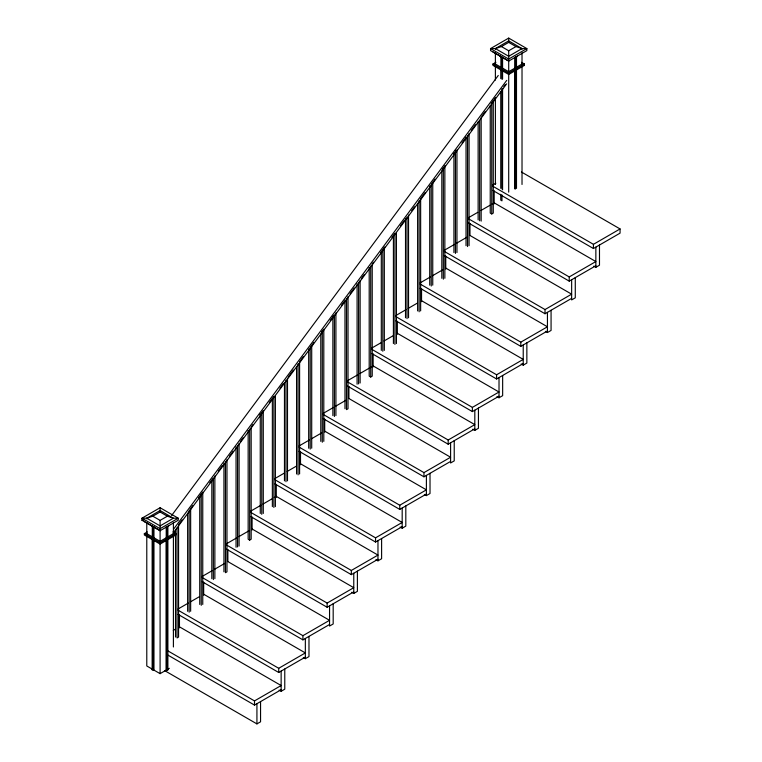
<?xml version="1.0" encoding="UTF-8"?>
<svg xmlns="http://www.w3.org/2000/svg" width="762" height="762" viewBox="0 0 762 762"><rect width="100%" height="100%" fill="white"/><g stroke="black" fill="none" stroke-linecap="round" stroke-linejoin="round"><path stroke-width="1.14" d="M166.821 538.143L166.83 527.171L167.888 526.552L167.888 537.534L166.821 538.143L166.221 537.801L166.221 527.056L166.83 527.171M515.436 68.513L515.436 57.541L516.503 56.921L516.493 67.904L515.436 68.513L514.826 68.17L514.826 57.426L515.436 57.541M171.612 515.522L498.253 75.476M173.707 528.999L506.73 80.372M178.594 524.713L182.137 519.941M189.929 509.435L192.767 505.616M198.434 497.986L202.682 492.252M209.769 482.708L212.608 478.888M218.275 471.259L222.523 465.525M229.61 455.981L233.153 451.209M240.24 441.665L243.078 437.845M251.574 426.396L252.994 424.482M260.08 414.938L262.909 411.118M269.291 402.527L273.539 396.802M279.921 388.21L283.464 383.438M288.417 376.752L293.38 370.075M299.761 361.483L303.305 356.711M310.391 347.167L313.934 342.395M321.726 331.889L323.145 329.984M330.222 320.44L333.766 315.668M341.567 305.162L344.395 301.352M350.063 293.713L354.32 287.988M361.407 278.435L364.236 274.625M372.027 264.119L373.447 262.214M380.533 252.67L384.781 246.936M391.868 237.392L394.706 233.572M400.374 225.943L404.622 220.208M411.709 210.664L414.547 206.845M420.214 199.215L425.177 192.529M431.549 183.937L435.092 179.165M442.179 169.621L445.018 165.802M453.514 154.353L454.933 152.438M462.02 142.894L465.563 138.122M471.23 130.483L475.478 124.758M481.86 116.167L485.404 111.395M491.071 103.756L495.319 98.031M503.825 86.582L505.244 84.668M173.631 532.467L506.654 83.83M508.702 38.1L490.547 48.587L490.547 50.597L508.702 61.074L526.856 50.597L526.856 48.587L508.702 38.1L508.702 42.377L501.444 46.568L495.386 48.587L490.547 48.587L508.702 59.065L526.856 48.587L522.018 48.587L515.969 46.568L508.702 42.377M495.386 49.254L495.386 48.587L508.702 40.891L522.018 48.587L522.018 49.254M501.444 46.568L508.702 50.759L515.969 46.568M495.919 62.313L492.966 64.018L492.966 65.361L508.702 74.447L524.437 65.361L524.437 64.018L521.484 62.313M522.018 48.587L508.702 56.274L495.386 48.587M514.826 57.426L514.683 57.521A1.886 1.095 60 0 0 515.903 56.883M500.91 67.904L502.577 68.17L502.577 57.426L500.91 56.921L500.91 67.904L501.52 67.561M492.785 185.023L495.852 183.251M468.573 217.637L477.793 212.322M480.86 210.541L490.08 205.226M492.128 204.035L494.176 202.854L595.855 261.557L569.224 276.93L468.573 218.827M490.242 105.613L490.242 213.074L491.757 213.951L493.271 213.074L493.271 100.889M444.36 250.25L454.609 244.335M456.657 243.154L466.896 237.239M420.157 282.864L430.397 276.949M432.445 275.768L442.684 269.853M395.945 315.478L406.184 309.562M408.232 308.381L417.452 303.057M371.732 348.091L380.952 342.767M384.029 340.995L393.24 335.671M347.529 380.705L357.769 374.79M359.816 373.609L373.132 365.922L474.812 424.625L448.18 439.998L347.529 381.886M492.785 186.214L593.436 244.326L620.068 228.943L620.068 233.143L593.436 248.517L492.785 190.405M369.199 267.5L369.199 376.142L370.713 377.019L372.227 376.142L372.227 265.138M323.317 413.318L333.556 407.403M335.604 406.222L345.853 400.307M160.096 507.73L141.932 518.217L141.932 520.227L160.096 530.714L178.251 520.227L178.251 518.217L160.096 507.73L160.096 512.007L152.829 516.198L146.78 518.217L141.932 518.217L160.096 528.695L178.251 518.217L173.403 518.217L167.354 516.198L160.096 512.007M146.78 518.217L160.096 510.53L173.403 518.217L160.096 525.904L146.78 518.217L146.78 518.884M468.573 223.018L569.224 281.13L595.855 265.757M593.798 266.128L595.855 267.319L599.484 265.214L599.484 245.021M152.829 516.198L160.096 520.389L167.354 516.198M147.304 531.943L144.351 533.648L144.351 534.991L160.096 544.078L175.832 534.991L175.832 533.648L172.879 531.943M299.104 445.932L309.353 440.017M311.401 438.836L321.64 432.921M166.221 527.056L166.068 527.152A1.886 1.095 60 0 0 167.288 526.513L167.43 526.361A1.886 1.095 60 0 0 168.65 525.732M444.37 251.441L545.021 309.543L571.643 294.17L469.973 235.468M154.115 527.133A1.886 1.095 -60 0 1 152.895 526.513L152.295 526.552L152.295 537.534L152.905 537.191M152.295 537.534L153.962 537.801L153.962 527.056L152.295 526.552M444.37 255.632L545.021 313.744L571.643 298.371M274.901 478.546L284.121 473.221M287.188 471.449L296.408 466.125M420.157 284.055L520.808 342.157L547.44 326.784L445.76 268.081M420.157 288.246L520.808 346.358L547.44 330.984M545.382 331.356L547.44 332.537L551.069 330.441L551.069 310.248M250.688 511.159L260.928 505.244M262.985 504.063L272.196 498.739M274.244 497.557L276.292 496.376L377.971 555.079L351.339 570.452L250.688 512.34M395.945 316.668L496.595 374.771L523.227 359.397L421.548 300.695M395.945 320.859L496.595 378.971L523.227 363.588M521.17 363.969L523.227 365.15L526.856 363.055L526.856 342.862M226.485 543.773L236.725 537.858M238.773 536.677L249.012 530.762M371.742 349.282L472.392 407.384L499.015 392.011L397.345 333.308M248.155 430.559L248.155 539.21L249.669 540.087L251.174 539.21L251.174 427.025M371.742 353.473L472.392 411.585L499.015 396.202M496.967 396.583L499.015 397.764L502.653 395.668L502.653 375.476M202.273 576.386L212.512 570.471M214.56 569.29L224.809 563.375M347.529 386.086L448.18 444.198L474.812 428.815M472.754 429.197L474.812 430.378L478.441 428.282L478.441 408.089M178.06 609L188.309 603.085M190.357 601.904L199.568 596.579M323.317 414.499L423.967 472.611L450.599 457.238L348.92 398.536M323.317 418.7L423.967 476.812L450.599 461.429M173.317 630.374L175.365 629.193M299.114 447.113L399.764 505.225L426.396 489.852L324.717 431.149M299.114 451.314L399.764 509.416L426.396 494.043M424.339 494.424L426.396 495.605L430.025 493.509L430.025 473.316M274.901 479.727L375.552 537.839L402.184 522.465L300.504 463.763M152.152 538.791L152.152 669.769L152.752 669.417L152.752 539.62M274.901 483.927L375.552 542.03L402.184 526.656M152.152 669.769L153.962 670.112L153.962 540.325M400.126 527.037L402.184 528.218L405.813 526.123L405.813 505.93M146.78 522.446L146.78 665.969L160.096 673.656L169.307 668.331M166.068 540.41L166.068 670.198L166.678 670.55L167.888 669.855L167.888 538.877M250.688 516.541L351.339 574.643L377.971 559.27M375.923 559.651L377.971 560.832L381.61 558.736L381.61 538.543M226.485 544.954L327.136 603.066L353.768 587.692L252.089 528.99M226.485 549.154L327.136 607.257L353.768 591.884M351.711 592.264L353.768 593.446L357.397 591.35L357.397 571.157M202.273 577.567L302.924 635.679L329.555 620.306L227.876 561.604M202.273 581.758L302.924 639.87L329.555 624.497M178.07 610.181L278.721 668.293L305.343 652.92L203.673 594.217M178.07 614.372L278.721 672.484L305.343 657.111M303.295 657.492L305.343 658.673L308.981 656.577L308.981 636.375M167.211 650.5L254.508 700.907L281.14 685.533L179.461 626.831M167.211 654.701L254.508 705.098L281.14 689.724M279.082 690.105L281.14 691.286L284.769 689.191L284.769 668.988M164.497 670.531L256.927 723.9L260.556 721.804L260.556 701.602M522.827 65.361L524.437 65.361M141.932 520.227L143.875 520.227M167.888 526.552L167.278 526.447L167.278 537.191L167.888 537.534M492.966 51.94L508.702 61.027M515.893 67.561L516.493 67.904M521.465 172.022L620.068 228.943M144.351 521.57L160.096 530.657M167.888 669.855L167.278 669.503L167.278 655.339M501.968 57.541L501.968 68.513M153.352 527.171L153.362 538.143M595.855 247.117L595.855 267.319M593.436 244.326L593.436 248.517M575.281 277.635L575.281 297.828L571.643 299.923L571.643 279.73M569.224 276.93L569.224 281.13M547.44 312.344L547.44 332.537M545.021 309.543L545.021 313.744M523.227 344.957L523.227 365.15M522.018 52.816L522.018 184.471M520.808 342.157L520.808 346.358M516.493 69.247L516.493 188.424M515.283 69.942L515.283 189.119M514.683 70.78L514.683 188.766M508.702 50.759L508.702 192.157M502.577 70.695L502.577 78.953M502.577 88.392L502.577 189.862M501.968 69.856L501.968 79.296M501.968 88.735L501.968 189.033M501.968 194.929L501.968 200.835L500.758 200.13L500.758 194.234M500.758 69.161L500.758 78.6M500.758 91.583L500.758 188.338M499.015 377.571L499.015 397.764M496.595 374.771L496.595 378.971M495.386 52.816L495.386 80.096M495.386 97.888L495.386 184.471M494.176 190.786L494.176 203.854M491.757 102.946L491.757 213.951M481.165 117.196L481.165 221.123M479.65 120.434L479.65 220.809M478.136 121.92L478.136 219.942M474.812 410.185L474.812 430.378M472.392 407.384L472.392 411.585M469.973 223.399L469.973 235.287M469.059 133.502L469.059 245.688M467.544 135.56L467.544 246.564M466.039 137.046L466.039 245.688M456.952 149.809L456.952 252.555M455.447 150.685L455.447 253.422M454.228 440.703L454.228 460.896L450.599 462.991L450.599 442.798M453.933 153.352L453.933 252.555M448.18 439.998L448.18 444.198M445.76 256.013L445.76 269.081M444.856 166.116L444.856 278.301M443.341 168.164L443.341 279.178M441.827 170.84L441.827 278.301M432.749 182.423L432.749 285.169M431.235 184.471L431.235 286.036M429.72 185.966L429.72 285.169M426.396 475.412L426.396 495.605M423.967 472.611L423.967 476.812M421.548 288.627L421.548 301.695M420.643 198.73L420.643 310.915M419.129 200.777L419.129 311.791M417.614 203.454L417.614 310.915M408.537 215.036L408.537 317.773M407.022 217.084L407.022 318.649M405.508 218.58L405.508 317.773M402.184 508.025L402.184 528.218M399.764 505.225L399.764 509.416M397.345 321.24L397.345 334.308M396.43 232.524L396.43 343.529M394.916 233.391L394.916 344.405M393.411 236.068L393.411 343.529M384.324 247.65L384.324 350.387M382.819 250.879L382.819 351.263M381.305 252.374L381.305 350.387M377.971 540.639L377.971 560.832M375.552 537.839L375.552 542.03M373.132 353.854L373.132 366.922M370.713 266.005L370.713 377.019M360.121 280.264L360.121 383M358.607 282.311L358.607 383.877M357.092 283.807L357.092 384.181M353.768 573.253L353.768 593.446M351.339 570.452L351.339 574.643M348.92 386.467L348.92 398.355M348.015 296.57L348.015 408.756L346.5 409.632L346.5 298.618M344.986 300.114L344.986 408.756M335.909 312.877L335.909 415.614M334.394 314.925L334.394 416.49M333.185 603.771L333.185 623.964L329.555 626.059L329.555 605.866M332.88 316.421L332.88 415.614M327.136 603.066L327.136 607.257M324.717 419.081L324.717 432.149M323.802 329.184L323.802 441.369M322.297 331.232L322.297 442.246M320.783 333.908L320.783 441.369M311.706 345.491L311.706 448.227M310.191 347.539L310.191 449.104M308.677 349.034L308.677 448.227M305.343 638.48L305.343 658.673M302.924 635.679L302.924 639.87M300.504 451.695L300.504 464.763M299.599 361.798L299.599 473.983M298.085 363.845L298.085 474.859M296.57 366.522L296.57 473.983M287.493 378.104L287.493 480.841M285.979 380.152L285.979 481.717M284.464 382.829L284.464 480.841M281.14 671.093L281.14 691.286M278.721 668.293L278.721 672.484M276.292 484.308L276.292 497.376M275.387 395.592L275.387 506.597M273.872 396.459L273.872 507.473M272.358 399.126L272.358 506.597M263.281 410.718L263.281 513.455M261.766 412.766L261.766 514.331M260.261 414.252L260.261 513.455M256.927 703.707L256.927 723.9M254.508 700.907L254.508 705.098M252.089 516.922L252.089 529.99M249.669 429.073L249.669 540.087M239.078 443.322L239.078 546.068M237.563 445.379L237.563 546.945M236.049 446.865L236.049 547.249M227.876 549.535L227.876 561.413M226.971 459.629L226.971 571.824L225.457 572.7L225.457 461.686M223.942 463.172L223.942 571.824M214.865 475.936L214.865 578.682M213.35 477.993L213.35 579.558M211.836 480.66L211.836 578.682M203.673 582.149L203.673 595.217M202.759 492.242L202.759 604.437M201.244 494.3L201.244 605.314M199.73 496.967L199.73 604.437M190.652 508.549L190.652 611.295M189.147 510.607L189.147 612.172M187.633 513.274L187.633 611.295M179.461 614.763L179.461 627.831M178.556 524.856L178.556 637.051L177.041 637.927L177.041 528.095M175.527 529.58L175.527 637.051M173.403 522.446L173.403 646.986M167.278 538.534L167.278 650.624M166.678 539.582L166.678 670.55M160.096 520.389L160.096 673.656M153.362 539.486L153.362 670.465M517.265 56.093A1.886 1.095 60 0 1 516.188 56.779M501.063 56.826A1.886 1.095 -60 0 1 500.139 56.093M502.729 57.502A1.886 1.095 -60 0 1 501.501 56.883M152.752 526.351A1.886 1.095 -60 0 1 151.533 525.732M522.018 64.018L508.702 71.704L495.386 64.018L492.966 64.018L508.702 73.104L524.437 64.018L522.018 64.018M173.403 533.648L160.096 541.334L146.78 533.648L144.351 533.648L160.096 542.734L175.832 533.648L173.403 533.648"/></g></svg>
